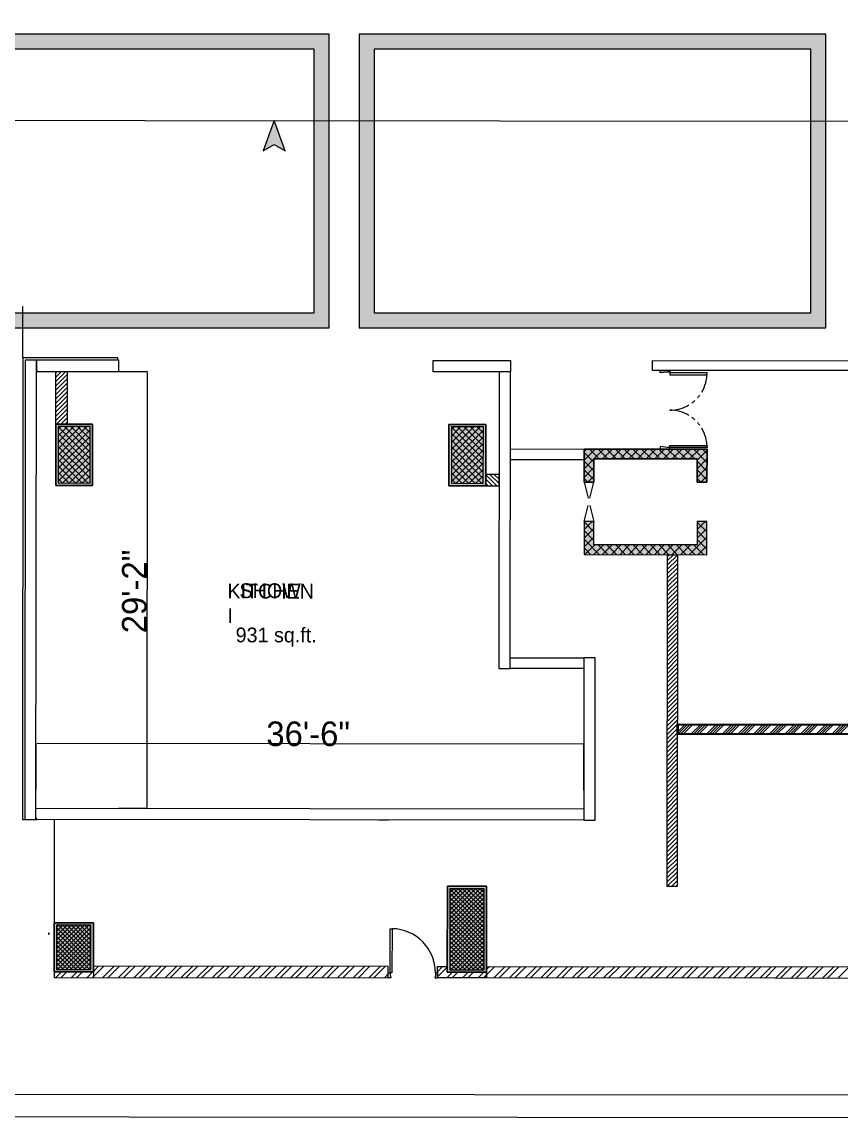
# Model space of a CAD drawing. Header units: millimetres. Extents: x -957 to 3394, y -3 to 3008.
# Drawn here: x 1442 to 2097, y -3 to 875 of the extents above; entities that cross this region are included whole.
import ezdxf

# ---------------------------------------------------------------- set-up
doc = ezdxf.new("R2010")
doc.units = ezdxf.units.MM
for name, color, linetype in [('DIMENSION', 7, 'CONTINUOUS'), ('HATCHES', 7, 'CONTINUOUS'), ('PDF_0', 7, 'CONTINUOUS'), ('PDF_DOOR', 7, 'CONTINUOUS'), ('PDF_ELE7', 7, 'CONTINUOUS'), ('PDF_ELEVATION_HIDDEN', 7, 'CONTINUOUS'), ('PDF_FRAMING-COLUMN', 7, 'CONTINUOUS'), ('PDF_FRAMING-COLUMN_HATCH', 7, 'CONTINUOUS'), ('PDF_FSM-PODIUM-FRAMING_-_S', 7, 'CONTINUOUS'), ('PDF_GROUND', 7, 'CONTINUOUS'), ('PDF_HATCH', 7, 'CONTINUOUS'), ('PDF_HATCH_-_BRICK_WALL', 7, 'CONTINUOUS'), ('PDF_I-DOOR', 7, 'CONTINUOUS'), ('PDF_I-DOOR-OPEN', 7, 'CONTINUOUS'), ('PDF_I-WALL', 7, 'CONTINUOUS'), ('PDF_I-WALL-JAMB', 7, 'CONTINUOUS'), ('PDF_ID_FINISH_LINE', 7, 'CONTINUOUS'), ('PDF_TEMPLATE', 7, 'CONTINUOUS'), ('PDF_TEXT', 7, 'CONTINUOUS'), ('PDF_TRI_ARC-KQ_WALL', 7, 'CONTINUOUS'), ('PDF_WALL', 7, 'CONTINUOUS')]:
    doc.layers.add(name, color=color, linetype=linetype)
doc.styles.add('PDF_ARIAL', font='PDF_ARIAL')

msp = doc.modelspace()

# ---------------------------------------------------------------- hatches: boundary and pattern name
at = {"layer": 'DIMENSION'}
msp.add_hatch(color=256, dxfattribs=at).paths.add_polyline_path([(1643.74, 777.28), (1652.53, 772.21), (1643.74, 796.36), (1634.94, 772.21)], flags=0)
at = {"layer": 'HATCHES'}
h = msp.add_hatch(color=178, dxfattribs=at)
h.paths.add_polyline_path([(660.59, 1512.96), (423.82, 1512.96), (423.82, 1207.2), (660.59, 1207.2)], flags=0)
h.paths.add_polyline_path([(648.59, 1219.2), (435.82, 1219.2), (435.82, 1500.96), (648.59, 1500.96)], flags=0)
h.paths.add_polyline_path([(660.59, 1183.2), (423.82, 1183.2), (423.82, 877.44), (660.59, 877.44)], flags=0)
h.paths.add_polyline_path([(648.59, 889.44), (435.82, 889.44), (435.82, 1171.2), (648.59, 1171.2)], flags=0)
h.paths.add_polyline_path([(530.93, 865.44), (530.93, 630.3), (904.48, 630.3), (904.48, 865.44)], flags=0)
h.paths.add_polyline_path([(892.48, 853.44), (892.48, 642.3), (542.93, 642.3), (542.93, 853.44)], flags=0)
h.paths.add_polyline_path([(928.48, 865.44), (928.48, 630.3), (1302.03, 630.3), (1302.03, 865.44)], flags=0)
h.paths.add_polyline_path([(940.48, 853.44), (1290.03, 853.44), (1290.03, 642.3), (940.48, 642.3)], flags=0)
h.paths.add_polyline_path([(1326.03, 865.44), (1326.03, 630.3), (1687.58, 630.3), (1687.58, 865.44)], flags=0)
h.paths.add_polyline_path([(1675.58, 853.44), (1675.58, 642.3), (1338.03, 642.3), (1338.03, 853.44)], flags=0)
h.paths.add_polyline_path([(1711.61, 865.44), (1711.61, 630.3), (2085.16, 630.3), (2085.16, 865.44)], flags=0)
h.paths.add_polyline_path([(2073.16, 853.44), (2073.16, 642.3), (1723.61, 642.3), (1723.61, 853.44)], flags=0)
at = {"layer": 'PDF_0'}
for points in [[(1982.06, 506.79), (1989.93, 506.78), (1989.95, 533.33), (1891.63, 533.42), (1891.6, 506.87), (1899.47, 506.86), (1899.49, 525.54), (1982.08, 525.47)], [(1989.9, 475.32), (1982.04, 475.33), (1982.02, 456.65), (1899.43, 456.72), (1899.44, 475.4), (1891.58, 475.4), (1891.55, 448.86), (1989.88, 448.77)]]:
    msp.add_hatch(color=7, dxfattribs=at).paths.add_polyline_path(points, flags=0)

# ---------------------------------------------------------------- linework, layer by layer
at = {"layer": 'DIMENSION'}
msp.add_lwpolyline([(1634.94, 772.21), (1643.74, 777.28), (1652.53, 772.21), (1643.74, 796.36)], close=True, dxfattribs=at)
at = {"layer": 'PDF_0'}
msp.add_lwpolyline([(-926.17, 18.23), (-923.64, 2975.98), (3366.24, 2973.12), (3363.71, 15.38)], close=True, dxfattribs=at)
for points in [[(403.79, 797.42), (2108.36, 795.97)], [(1442.38, 647.21), (1442.77, 647.6)], [(1442.54, 606.37), (1442.57, 647.41)], [(1519.42, 595.47), (1542.05, 595.45)], [(1542.04, 594.67), (1541.74, 246.6)], [(1541.85, 595.26), (1542.24, 595.65)], [(1452.89, 297.72), (1453.29, 298.11)], [(1453.06, 260.85), (1453.09, 297.92)], [(1453.88, 297.92), (1890.64, 297.54)], [(1891.23, 297.35), (1891.62, 297.74)], [(1891.39, 260.48), (1891.42, 297.55)], [(1541.55, 245.62), (1541.94, 246.01)], [(1519.12, 245.84), (1541.75, 245.82)]]:
    msp.add_lwpolyline(points, dxfattribs=at)
at = {"layer": 'PDF_0', "color": 7}
for points in [[(1498.34, 553.42), (1498.3, 504.25), (1468.8, 504.28), (1468.84, 553.44)], [(1812.98, 553.15), (1812.94, 503.99), (1783.44, 504.01), (1783.48, 553.17)], [(1982.06, 506.79), (1989.93, 506.78), (1989.95, 533.33), (1891.63, 533.42), (1891.6, 506.87), (1899.47, 506.86), (1899.49, 525.54), (1982.08, 525.47)], [(1989.9, 475.32), (1982.04, 475.33), (1982.02, 456.65), (1899.43, 456.72), (1899.44, 475.4), (1891.58, 475.4), (1891.55, 448.86), (1989.88, 448.77)], [(1782.19, 183.47), (1813.65, 183.44), (1813.59, 114.62), (1782.13, 114.64)], [(1467.52, 154.24), (1498.98, 154.22), (1498.95, 114.88), (1467.48, 114.91)]]:
    msp.add_lwpolyline(points, close=True, dxfattribs=at)
for points in [[(1498.34, 553.42), (1498.3, 504.25), (1468.84, 553.44), (1468.8, 504.28)], [(1812.98, 553.15), (1812.94, 503.99), (1783.48, 553.17), (1783.44, 504.01)], [(1782.19, 183.47), (1813.65, 183.44), (1782.13, 114.64), (1813.59, 114.62)], [(1467.52, 154.24), (1498.98, 154.22), (1467.48, 114.91), (1498.95, 114.88)]]:
    msp.add_solid(points, dxfattribs=at)
at = {"layer": 'PDF_DOOR'}
for points in [[(1736.42, 114.09), (1736.45, 149.49), (1737.91, 149.49), (1737.88, 114.09)], [(1734.93, 110.16), (1734.93, 114.09), (1736.42, 114.09), (1736.42, 112.52), (1736.89, 110.16)], [(1774.26, 110.13), (1774.26, 114.06), (1772.77, 114.06), (1772.76, 112.49), (1772.29, 110.13)]]:
    msp.add_lwpolyline(points, close=True, dxfattribs=at)
msp.add_arc((1737.23, 113.96), 35.53, 0.15905, 88.90945, dxfattribs=at)
at = {"layer": 'PDF_ELE7'}
msp.add_lwpolyline([(1467.54, 236.84), (1467.47, 154.24)], dxfattribs=at)
at = {"layer": 'PDF_ELEVATION_HIDDEN'}
for points in [[(1891.6, 506.87), (1894.81, 494)], [(1896.24, 493.99), (1899.47, 506.86)], [(1891.57, 475.4), (1894.8, 488.27)], [(1896.23, 488.27), (1899.44, 475.4)]]:
    msp.add_lwpolyline(points, dxfattribs=at)
at = {"layer": 'PDF_FRAMING-COLUMN'}
for points in [[(1468.84, 553.44), (1468.8, 504.28), (1498.3, 504.25), (1498.34, 553.42)], [(1470.81, 551.47), (1470.77, 506.25), (1496.33, 506.22), (1496.37, 551.45)], [(1783.48, 553.17), (1783.44, 504.01), (1812.94, 503.99), (1812.98, 553.15)], [(1785.45, 551.21), (1785.41, 505.98), (1810.98, 505.95), (1811.01, 551.18)], [(1782.19, 183.47), (1782.13, 114.64), (1813.59, 114.62), (1813.65, 183.44)], [(1784.15, 181.5), (1784.09, 116.61), (1811.63, 116.58), (1811.68, 181.48)], [(1467.52, 154.24), (1467.48, 114.91), (1498.95, 114.88), (1498.98, 154.22)], [(1469.48, 152.27), (1469.45, 116.88), (1496.98, 116.85), (1497.01, 152.25)]]:
    msp.add_lwpolyline(points, close=True, dxfattribs=at)
at = {"layer": 'PDF_FRAMING-COLUMN_HATCH'}
for points in [[(1470.78, 523.23), (1496.37, 548.77)], [(1470.79, 533.66), (1488.63, 551.46)], [(1470.79, 528.44), (1493.84, 551.46)], [(1470.8, 544.09), (1478.2, 551.47)], [(1470.8, 538.87), (1483.41, 551.46)], [(1470.8, 545.98), (1496.35, 520.39)], [(1470.81, 549.3), (1472.98, 551.47)], [(1470.81, 551.19), (1496.35, 525.61)], [(1475.74, 551.47), (1496.35, 530.82)], [(1480.96, 551.47), (1496.36, 536.04)], [(1486.17, 551.46), (1496.36, 541.25)], [(1491.39, 551.46), (1496.37, 546.47)], [(1785.43, 533.39), (1803.27, 551.19)], [(1785.43, 528.17), (1808.48, 551.19)], [(1785.43, 522.96), (1811.01, 548.5)], [(1785.44, 543.82), (1792.84, 551.2)], [(1785.44, 538.6), (1798.05, 551.19)], [(1785.44, 545.71), (1810.99, 520.12)], [(1785.45, 549.03), (1787.62, 551.2)], [(1785.45, 550.93), (1810.99, 525.34)], [(1790.38, 551.2), (1811, 530.55)], [(1795.6, 551.2), (1811, 535.77)], [(1800.81, 551.19), (1811.01, 540.98)], [(1806.03, 551.19), (1811.01, 546.2)], [(1470.77, 512.8), (1496.36, 538.34)], [(1470.78, 518.01), (1496.37, 543.56)], [(1470.8, 540.77), (1496.34, 515.18)], [(1785.42, 517.74), (1811.01, 543.29)], [(1785.42, 512.53), (1811, 538.07)], [(1785.44, 540.5), (1810.98, 514.91)], [(1470.77, 507.58), (1496.36, 533.13)], [(1470.79, 535.55), (1496.34, 509.96)], [(1470.79, 530.34), (1494.86, 506.22)], [(1474.64, 506.24), (1496.35, 527.91)], [(1785.41, 507.32), (1811, 532.86)], [(1785.43, 530.07), (1809.5, 505.96)], [(1785.44, 535.28), (1810.98, 509.7)], [(1789.29, 505.97), (1810.99, 527.64)], [(1891.62, 531.56), (1893.48, 533.41)], [(1891.62, 524.61), (1900.43, 533.41)], [(1891.62, 530.7), (1899.48, 522.83)], [(1895.87, 533.41), (1903.72, 525.54)], [(1899.51, 525.54), (1907.38, 533.4)], [(1902.82, 533.41), (1910.68, 525.53)], [(1906.46, 525.54), (1914.34, 533.4)], [(1909.77, 533.4), (1917.63, 525.53)], [(1913.42, 525.53), (1921.29, 533.39)], [(1916.72, 533.39), (1924.58, 525.52)], [(1920.37, 525.53), (1928.24, 533.39)], [(1923.68, 533.39), (1931.54, 525.52)], [(1927.32, 525.52), (1935.19, 533.38)], [(1930.63, 533.38), (1938.49, 525.51)], [(1934.27, 525.51), (1942.15, 533.37)], [(1937.58, 533.38), (1945.44, 525.5)], [(1941.23, 525.51), (1949.1, 533.37)], [(1944.53, 533.37), (1952.39, 525.5)], [(1948.18, 525.5), (1956.05, 533.36)], [(1951.49, 533.37), (1959.35, 525.49)], [(1955.13, 525.5), (1963, 533.36)], [(1958.44, 533.36), (1966.3, 525.49)], [(1962.08, 525.49), (1969.96, 533.35)], [(1965.39, 533.35), (1973.25, 525.48)], [(1969.04, 525.48), (1976.91, 533.34)], [(1972.34, 533.35), (1980.2, 525.47)], [(1975.99, 525.48), (1983.86, 533.34)], [(1979.3, 533.34), (1989.94, 522.68)], [(1982.08, 524.61), (1989.95, 532.47)], [(1986.25, 533.34), (1989.95, 529.63)], [(1470.78, 519.91), (1484.43, 506.23)], [(1470.79, 525.12), (1489.65, 506.23)], [(1479.86, 506.24), (1496.35, 522.7)], [(1785.42, 519.64), (1799.07, 505.96)], [(1785.43, 524.85), (1804.29, 505.96)], [(1794.5, 505.97), (1810.99, 522.43)], [(1891.61, 517.66), (1899.49, 525.52)], [(1891.61, 510.71), (1899.48, 518.57)], [(1891.62, 523.75), (1899.48, 515.88)], [(1982.07, 517.66), (1989.94, 525.52)], [(1982.07, 510.7), (1989.94, 518.56)], [(1982.08, 523.6), (1989.94, 515.73)], [(1470.77, 509.48), (1474, 506.24)], [(1470.78, 514.69), (1479.22, 506.24)], [(1485.07, 506.23), (1496.34, 517.48)], [(1490.29, 506.23), (1496.34, 512.27)], [(1785.42, 514.42), (1793.86, 505.97)], [(1799.71, 505.96), (1810.99, 517.21)], [(1804.93, 505.96), (1810.98, 512)], [(1891.61, 516.8), (1899.47, 508.92)], [(1891.61, 509.84), (1894.58, 506.87)], [(1894.72, 506.87), (1899.47, 511.61)], [(1982.07, 516.65), (1989.93, 508.77)], [(1982.07, 509.69), (1984.96, 506.79)], [(1985.1, 506.79), (1989.93, 511.61)], [(1495.5, 506.22), (1496.33, 507.05)], [(1785.41, 509.21), (1788.64, 505.97)], [(1810.14, 505.95), (1810.98, 506.79)], [(1891.57, 468.99), (1897.99, 475.4)], [(1891.58, 475.08), (1899.44, 467.21)], [(1898.21, 475.4), (1899.44, 474.16)], [(1982.03, 468.99), (1988.37, 475.32)], [(1982.04, 474.93), (1989.89, 467.06)], [(1988.59, 475.32), (1989.9, 474.01)], [(1891.56, 462.04), (1899.44, 469.9)], [(1891.57, 468.13), (1899.43, 460.26)], [(1982.02, 462.04), (1989.9, 469.89)], [(1982.03, 467.98), (1989.89, 460.1)], [(1891.56, 455.09), (1899.43, 462.94)], [(1891.56, 461.18), (1903.87, 448.85)], [(1892.28, 448.86), (1900.15, 456.72)], [(1899.23, 448.85), (1907.1, 456.71)], [(1902.97, 456.71), (1910.83, 448.84)], [(1906.18, 448.84), (1914.06, 456.7)], [(1909.92, 456.71), (1917.78, 448.83)], [(1913.14, 448.84), (1921.01, 456.7)], [(1916.87, 456.7), (1924.73, 448.83)], [(1920.09, 448.83), (1927.96, 456.69)], [(1923.82, 456.69), (1931.68, 448.82)], [(1927.04, 448.83), (1934.91, 456.69)], [(1930.78, 456.69), (1938.64, 448.82)], [(1933.99, 448.82), (1941.87, 456.68)], [(1937.73, 456.68), (1945.59, 448.81)], [(1940.95, 448.81), (1948.82, 456.67)], [(1944.68, 456.68), (1952.54, 448.8)], [(1947.9, 448.81), (1955.77, 456.67)], [(1951.64, 456.67), (1959.49, 448.8)], [(1954.85, 448.8), (1962.72, 456.66)], [(1958.59, 456.67), (1966.45, 448.79)], [(1961.8, 448.8), (1969.68, 456.66)], [(1965.54, 456.66), (1973.4, 448.79)], [(1968.76, 448.79), (1976.63, 456.65)], [(1972.49, 456.65), (1980.35, 448.78)], [(1975.71, 448.78), (1989.89, 462.94)], [(1982.02, 461.02), (1989.88, 453.15)], [(1891.56, 454.22), (1896.92, 448.85)], [(1979.45, 456.65), (1987.31, 448.77)], [(1982.66, 448.78), (1989.89, 455.99)], [(1989.61, 448.77), (1989.88, 449.04)], [(1784.12, 150.47), (1811.68, 177.98)], [(1784.13, 160.9), (1804.75, 181.48)], [(1784.13, 157.43), (1808.23, 181.48)], [(1784.13, 153.95), (1811.68, 181.46)], [(1784.14, 174.81), (1790.85, 181.5)], [(1784.14, 171.33), (1794.32, 181.49)], [(1784.14, 167.85), (1797.8, 181.49)], [(1784.14, 164.38), (1801.27, 181.49)], [(1784.15, 178.28), (1787.37, 181.5)], [(1784.15, 181.32), (1811.66, 153.77)], [(1784.15, 177.85), (1811.65, 150.29)], [(1787.45, 181.5), (1811.66, 157.24)], [(1790.92, 181.5), (1811.66, 160.72)], [(1794.4, 181.49), (1811.67, 164.2)], [(1797.87, 181.49), (1811.67, 167.67)], [(1801.35, 181.49), (1811.67, 171.15)], [(1804.83, 181.48), (1811.68, 174.62)], [(1808.3, 181.48), (1811.68, 178.1)], [(1784.11, 140.04), (1811.67, 167.55)], [(1784.12, 147), (1811.68, 174.5)], [(1784.12, 143.52), (1811.67, 171.03)], [(1784.14, 174.37), (1811.65, 146.81)], [(1784.14, 170.89), (1811.65, 143.34)], [(1784.14, 167.42), (1811.65, 139.86)], [(1784.11, 136.57), (1811.67, 164.07)], [(1784.11, 133.09), (1811.66, 160.6)], [(1784.13, 160.46), (1811.64, 132.91)], [(1784.14, 163.94), (1811.64, 136.39)], [(1469.46, 129.88), (1491.87, 152.25)], [(1469.46, 126.41), (1495.35, 152.25)], [(1469.46, 122.93), (1497.01, 150.44)], [(1469.47, 140.31), (1481.44, 152.26)], [(1469.47, 136.84), (1484.92, 152.26)], [(1469.47, 133.36), (1488.4, 152.26)], [(1469.48, 150.74), (1471.01, 152.27)], [(1469.48, 147.27), (1474.49, 152.27)], [(1469.48, 143.79), (1477.97, 152.27)], [(1469.48, 150.3), (1496.99, 122.75)], [(1470.99, 152.27), (1496.99, 126.23)], [(1474.47, 152.27), (1496.99, 129.7)], [(1477.94, 152.27), (1497, 133.18)], [(1481.42, 152.26), (1497, 136.65)], [(1484.89, 152.26), (1497, 140.13)], [(1488.37, 152.26), (1497.01, 143.61)], [(1491.85, 152.25), (1497.01, 147.08)], [(1495.32, 152.25), (1497.01, 150.56)], [(1784.1, 126.14), (1811.66, 153.65)], [(1784.1, 122.66), (1811.65, 150.17)], [(1784.11, 129.61), (1811.66, 157.12)], [(1784.12, 150.03), (1811.63, 122.48)], [(1784.13, 156.99), (1811.64, 129.43)], [(1784.13, 153.51), (1811.63, 125.96)], [(1469.45, 119.45), (1497.01, 146.96)], [(1469.48, 146.83), (1496.99, 119.27)], [(1469.48, 143.35), (1495.93, 116.85)], [(1470.35, 116.88), (1497.01, 143.49)], [(1784.1, 119.19), (1811.65, 146.69)], [(1784.12, 146.56), (1811.63, 119)], [(1784.12, 143.08), (1810.57, 116.58)], [(1784.99, 116.61), (1811.65, 143.22)], [(1469.47, 139.87), (1492.45, 116.86)], [(1469.47, 136.4), (1488.97, 116.86)], [(1469.47, 132.92), (1485.5, 116.86)], [(1473.83, 116.87), (1497, 140.01)], [(1477.3, 116.87), (1497, 136.53)], [(1480.78, 116.87), (1497, 133.06)], [(1784.11, 139.61), (1807.09, 116.59)], [(1784.11, 136.13), (1803.62, 116.59)], [(1784.11, 132.65), (1800.14, 116.59)], [(1788.47, 116.6), (1811.65, 139.74)], [(1791.95, 116.6), (1811.64, 136.26)], [(1795.42, 116.6), (1811.64, 132.79)], [(1469.46, 129.45), (1482.02, 116.87)], [(1469.46, 125.97), (1478.55, 116.87)], [(1484.26, 116.86), (1496.99, 129.58)], [(1487.73, 116.86), (1496.99, 126.1)], [(1784.1, 125.7), (1793.19, 116.6)], [(1784.11, 129.18), (1796.66, 116.6)], [(1798.9, 116.59), (1811.64, 129.31)], [(1802.37, 116.59), (1811.63, 125.84)], [(1469.45, 119.02), (1471.59, 116.87)], [(1469.46, 122.49), (1475.07, 116.87)], [(1491.21, 116.86), (1496.99, 122.63)], [(1494.69, 116.86), (1496.99, 119.15)], [(1784.1, 122.22), (1789.71, 116.6)], [(1784.1, 118.75), (1786.23, 116.61)], [(1805.85, 116.59), (1811.63, 122.36)], [(1809.33, 116.59), (1811.63, 118.88)]]:
    msp.add_lwpolyline(points, dxfattribs=at)
for points in [[(1468.84, 553.44), (1468.8, 504.28), (1498.34, 553.42), (1498.3, 504.25)], [(1470.81, 551.47), (1470.77, 506.25), (1496.37, 551.45), (1496.33, 506.22)], [(1783.48, 553.17), (1783.44, 504.01), (1812.98, 553.15), (1812.94, 503.99)], [(1785.45, 551.21), (1785.41, 505.98), (1811.01, 551.18), (1810.98, 505.95)], [(1782.19, 183.47), (1782.13, 114.64), (1813.65, 183.44), (1813.59, 114.62)], [(1784.15, 181.5), (1784.09, 116.61), (1811.68, 181.48), (1811.63, 116.58)], [(1467.52, 154.24), (1467.48, 114.91), (1498.98, 154.22), (1498.95, 114.88)], [(1469.48, 152.27), (1469.45, 116.88), (1497.01, 152.25), (1496.98, 116.85)]]:
    msp.add_solid(points, dxfattribs=at)
at = {"layer": 'PDF_FSM-PODIUM-FRAMING_-_S'}
for points in [[(1891.6, 506.87), (1891.63, 533.42), (1989.95, 533.33), (1989.93, 506.78), (1982.06, 506.79), (1982.08, 525.47), (1899.49, 525.54), (1899.47, 506.86)], [(1891.58, 475.4), (1891.55, 448.86), (1989.88, 448.77), (1989.9, 475.32), (1982.04, 475.33), (1982.02, 456.65), (1899.43, 456.72), (1899.44, 475.4)]]:
    msp.add_lwpolyline(points, close=True, dxfattribs=at)
at = {"layer": 'PDF_GROUND', "color": 178}
for points in [[(1687.58, 865.44), (1326.03, 865.44), (1326.03, 630.3), (1687.58, 630.3)], [(2085.16, 865.44), (1711.61, 865.44), (1711.61, 630.3), (2085.16, 630.3)], [(1675.58, 853.44), (1338.03, 853.44), (1338.03, 642.3), (1675.58, 642.3)], [(2073.16, 853.44), (1723.61, 853.44), (1723.61, 642.3), (2073.16, 642.3)]]:
    msp.add_lwpolyline(points, close=True, dxfattribs=at)
at = {"layer": 'PDF_HATCH'}
for points in [[(1468.87, 587.58), (1476.83, 595.52)], [(1468.87, 584.1), (1477.92, 593.14)], [(1468.87, 580.63), (1477.92, 589.66)], [(1468.88, 594.53), (1469.87, 595.52)], [(1468.88, 591.05), (1473.35, 595.52)], [(1468.86, 577.15), (1477.92, 586.19)], [(1468.86, 573.67), (1477.91, 582.71)], [(1468.85, 563.24), (1477.91, 572.28)], [(1468.86, 570.2), (1477.91, 579.23)], [(1468.86, 566.72), (1477.91, 575.76)], [(1468.85, 559.77), (1477.9, 568.81)], [(1468.85, 556.29), (1477.9, 565.33)], [(1469.47, 553.44), (1477.9, 561.85)], [(1472.95, 553.44), (1477.89, 558.38)], [(1476.42, 553.44), (1477.89, 554.9)], [(1818.35, 503.98), (1812.94, 509.39)], [(1821.83, 503.98), (1812.95, 512.87)], [(1823.57, 505.71), (1816.26, 513.03)], [(1823.57, 509.19), (1819.74, 513.03)], [(1823.57, 512.67), (1823.22, 513.02)], [(1814.87, 503.98), (1812.94, 505.92)], [(1958.41, 447.6), (1959.61, 448.8)], [(1958.41, 444.13), (1963.09, 448.79)], [(1958.41, 440.65), (1966.28, 448.51)], [(1958.4, 433.7), (1966.28, 441.56)], [(1958.41, 437.17), (1966.28, 445.03)], [(1958.39, 423.27), (1966.27, 431.13)], [(1958.4, 430.22), (1966.27, 438.08)], [(1958.4, 426.75), (1966.27, 434.6)], [(1958.39, 419.79), (1966.26, 427.65)], [(1958.39, 416.32), (1966.26, 424.18)], [(1958.38, 412.84), (1966.26, 420.7)], [(1958.38, 409.36), (1966.25, 417.22)], [(1958.38, 405.89), (1966.25, 413.75)], [(1958.37, 398.93), (1966.25, 406.79)], [(1958.38, 402.41), (1966.25, 410.27)], [(1958.36, 388.51), (1966.24, 396.37)], [(1958.37, 395.46), (1966.24, 403.32)], [(1958.37, 391.98), (1966.24, 399.84)], [(1958.36, 385.03), (1966.23, 392.89)], [(1958.36, 381.55), (1966.23, 389.41)], [(1958.35, 378.08), (1966.23, 385.94)], [(1958.35, 374.6), (1966.22, 382.46)], [(1958.35, 371.12), (1966.22, 378.98)], [(1958.34, 364.17), (1966.22, 372.03)], [(1958.35, 367.65), (1966.22, 375.51)], [(1958.33, 353.74), (1966.21, 361.6)], [(1958.34, 360.7), (1966.21, 368.55)], [(1958.34, 357.22), (1966.21, 365.08)], [(1958.33, 350.27), (1966.2, 358.13)], [(1958.33, 346.79), (1966.2, 354.65)], [(1958.32, 339.84), (1966.19, 347.7)], [(1958.32, 336.36), (1966.19, 344.22)], [(1958.33, 343.31), (1966.2, 351.17)], [(1958.31, 329.41), (1966.19, 337.27)], [(1958.31, 325.93), (1966.18, 333.79)], [(1958.32, 332.88), (1966.19, 340.74)], [(1958.3, 318.98), (1966.18, 326.84)], [(1958.31, 322.46), (1966.18, 330.31)], [(1958.3, 315.5), (1966.17, 323.36)], [(1958.3, 312.03), (1966.17, 319.89)], [(1958.3, 308.55), (1966.17, 316.41)], [(1958.29, 305.07), (1966.17, 312.93)], [(1958.29, 301.6), (1966.16, 309.46)], [(1958.28, 294.64), (1966.16, 302.5)], [(1958.28, 291.17), (1966.15, 299.03)], [(1958.29, 298.12), (1966.16, 305.98)], [(1958.27, 284.22), (1966.15, 292.08)], [(1958.28, 287.69), (1966.15, 295.55)], [(1958.27, 280.74), (1966.14, 288.6)], [(1958.27, 277.26), (1966.14, 285.12)], [(1958.27, 273.79), (1966.14, 281.65)], [(1958.26, 270.31), (1966.14, 278.17)], [(1958.26, 266.83), (1966.13, 274.69)], [(1958.25, 259.88), (1966.13, 267.74)], [(1958.25, 256.41), (1966.12, 264.26)], [(1958.26, 263.36), (1966.13, 271.22)], [(1958.24, 249.45), (1966.12, 257.31)], [(1958.25, 252.93), (1966.12, 260.79)], [(1958.24, 245.98), (1966.11, 253.84)], [(1958.24, 242.5), (1966.11, 250.36)], [(1958.24, 239.02), (1966.11, 246.88)], [(1958.23, 235.55), (1966.11, 243.41)], [(1958.23, 232.07), (1966.1, 239.93)], [(1958.22, 225.12), (1966.1, 232.98)], [(1958.22, 221.64), (1966.09, 229.5)], [(1958.23, 228.59), (1966.1, 236.45)], [(1958.22, 218.17), (1966.09, 226.02)], [(1958.22, 214.69), (1966.09, 222.55)], [(1958.21, 211.21), (1966.08, 219.07)], [(1958.21, 207.74), (1966.08, 215.6)], [(1958.21, 204.26), (1966.08, 212.12)], [(1958.2, 200.78), (1966.08, 208.64)], [(1958.2, 197.31), (1966.07, 205.17)], [(1958.19, 190.35), (1966.07, 198.21)], [(1958.19, 186.88), (1966.06, 194.74)], [(1958.2, 193.83), (1966.07, 201.69)], [(1958.19, 183.4), (1966.06, 191.26)], [(1961.58, 183.32), (1966.06, 187.79)], [(1965.06, 183.31), (1966.06, 184.31)]]:
    msp.add_lwpolyline(points, dxfattribs=at)
at = {"layer": 'PDF_HATCH_-_BRICK_WALL'}
for points in [[(1469.02, 110.39), (1473.55, 114.91)], [(1473.19, 110.38), (1477.72, 114.9)], [(1481.54, 110.38), (1486.06, 114.9)], [(1485.71, 110.37), (1490.24, 114.89)], [(1494.05, 110.37), (1498.58, 114.89)], [(1498.22, 110.36), (1507.28, 119.4)], [(1498.95, 115.26), (1503.11, 119.4)], [(1506.57, 110.36), (1515.62, 119.39)], [(1510.74, 110.35), (1519.79, 119.39)], [(1519.08, 110.34), (1528.14, 119.38)], [(1523.25, 110.34), (1532.31, 119.38)], [(1531.6, 110.33), (1540.65, 119.37)], [(1535.77, 110.33), (1544.82, 119.37)], [(1544.11, 110.32), (1553.17, 119.36)], [(1548.28, 110.32), (1557.34, 119.36)], [(1556.63, 110.31), (1565.68, 119.35)], [(1560.8, 110.31), (1569.85, 119.35)], [(1569.14, 110.3), (1578.2, 119.34)], [(1573.31, 110.3), (1582.37, 119.34)], [(1581.66, 110.29), (1590.71, 119.33)], [(1585.83, 110.29), (1594.88, 119.33)], [(1594.17, 110.28), (1603.22, 119.32)], [(1598.34, 110.28), (1607.4, 119.32)], [(1606.69, 110.27), (1615.74, 119.31)], [(1610.86, 110.27), (1619.91, 119.3)], [(1619.2, 110.26), (1628.25, 119.3)], [(1623.37, 110.26), (1632.43, 119.29)], [(1631.72, 110.25), (1640.77, 119.29)], [(1635.89, 110.24), (1644.94, 119.28)], [(1644.23, 110.24), (1653.28, 119.28)], [(1648.4, 110.23), (1657.46, 119.27)], [(1656.75, 110.23), (1665.8, 119.27)], [(1660.92, 110.22), (1669.97, 119.26)], [(1669.26, 110.22), (1678.31, 119.25)], [(1673.43, 110.21), (1682.49, 119.25)], [(1681.77, 110.21), (1690.83, 119.24)], [(1685.95, 110.2), (1695, 119.24)], [(1694.29, 110.19), (1703.34, 119.23)], [(1698.46, 110.19), (1707.51, 119.23)], [(1706.8, 110.18), (1715.86, 119.22)], [(1710.98, 110.18), (1720.03, 119.22)], [(1719.32, 110.17), (1728.37, 119.21)], [(1723.49, 110.17), (1732.54, 119.21)], [(1774.26, 115), (1778.43, 119.17)], [(1774.26, 110.83), (1782.13, 118.69)], [(1781.89, 110.12), (1786.42, 114.64)], [(1786.06, 110.12), (1790.59, 114.64)], [(1794.41, 110.11), (1798.93, 114.63)], [(1798.58, 110.11), (1803.11, 114.62)], [(1806.92, 110.1), (1811.45, 114.62)], [(1811.09, 110.1), (1813.59, 112.59), (1820.15, 119.13)], [(1813.59, 116.76), (1815.98, 119.14)], [(1819.44, 110.09), (1828.49, 119.13)], [(1823.61, 110.08), (1832.66, 119.12)], [(1831.95, 110.08), (1841.01, 119.12)], [(1836.12, 110.07), (1845.18, 119.11)], [(1844.47, 110.07), (1853.52, 119.1)], [(1848.64, 110.06), (1857.69, 119.1)], [(1856.98, 110.06), (1866.04, 119.09)], [(1861.15, 110.05), (1870.21, 119.09)], [(1869.5, 110.05), (1878.55, 119.08)], [(1873.67, 110.04), (1882.72, 119.08)], [(1882.01, 110.03), (1891.07, 119.07)], [(1886.18, 110.03), (1895.24, 119.07)], [(1894.53, 110.02), (1903.58, 119.06)], [(1898.7, 110.02), (1907.75, 119.06)], [(1907.04, 110.01), (1916.09, 119.05)], [(1911.21, 110.01), (1920.27, 119.05)], [(1919.56, 110), (1928.61, 119.04)], [(1923.73, 110), (1932.78, 119.04)], [(1932.07, 109.99), (1941.12, 119.03)], [(1936.24, 109.99), (1945.3, 119.03)], [(1944.59, 109.98), (1953.64, 119.02)], [(1948.76, 109.98), (1957.81, 119.02)], [(1957.1, 109.97), (1966.15, 119.01)], [(1961.27, 109.97), (1970.33, 119)], [(1969.62, 109.96), (1978.67, 119)], [(1973.79, 109.96), (1982.84, 118.99)], [(1982.13, 109.95), (1991.18, 118.99)], [(1986.3, 109.95), (1995.36, 118.98)], [(1994.64, 109.94), (2003.7, 118.98)], [(1998.82, 109.93), (2007.87, 118.97)], [(2007.16, 109.93), (2016.21, 118.97)], [(2011.33, 109.92), (2020.38, 118.96)], [(2019.67, 109.92), (2028.73, 118.95)], [(2023.85, 109.91), (2032.9, 118.95)], [(2032.19, 109.91), (2041.24, 118.94)], [(2036.36, 109.9), (2045.41, 118.94)], [(2044.7, 109.9), (2053.76, 118.93)], [(2048.88, 109.89), (2057.93, 118.93)], [(2057.22, 109.88), (2066.27, 118.92)], [(2061.39, 109.88), (2070.44, 118.92)], [(2069.73, 109.87), (2078.79, 118.91)], [(2073.91, 109.87), (2082.96, 118.91)], [(2082.25, 109.86), (2091.3, 118.9)], [(2086.42, 109.86), (2095.47, 118.9)], [(2094.76, 109.85), (2103.82, 118.89)], [(1731.83, 110.16), (1734.93, 113.25)]]:
    msp.add_lwpolyline(points, dxfattribs=at)
at = {"layer": 'PDF_I-DOOR'}
for points in [[(1990, 594.29), (1960.22, 594.32), (1960.22, 592.75), (1990, 592.72)], [(1989.95, 534.71), (1960.17, 534.73), (1960.17, 536.31), (1989.95, 536.28)]]:
    msp.add_lwpolyline(points, close=True, dxfattribs=at)
at = {"layer": 'PDF_I-DOOR-OPEN'}
msp.add_lwpolyline([(1975.45, 560.31, 0.135323), (1960.19, 564.53, 0.135323), (1975.46, 568.72, 0.135323)], format="xyb", dxfattribs=at)
for centre, radius, start, end in [((1960.22, 594.31), 29.78, 329.14322, 359.97058), ((1960.23, 594.3), 29.77, 306.44274, 312.11945), ((1960.22, 594.31), 29.78, 317.79473, 323.46932), ((1960.19, 534.77), 29.76, 47.77984, 53.45976), ((1960.18, 534.75), 29.77, 36.43133, 42.10862), ((1960.17, 534.75), 29.78, 359.93163, 30.75857)]:
    msp.add_arc(centre, radius, start, end, dxfattribs=at)
at = {"layer": 'PDF_I-WALL'}
msp.add_lwpolyline([(1774.26, 114.65), (1774.26, 110.72)], dxfattribs=at)
at = {"layer": 'PDF_I-WALL-JAMB'}
for points in [[(1952.55, 596.29), (1960.22, 596.29), (1960.22, 594.91), (1958.25, 594.91), (1952.55, 594.33)], [(1952.49, 533.36), (1960.16, 533.36), (1960.17, 534.73), (1958.2, 534.74), (1952.5, 535.33)]]:
    msp.add_lwpolyline(points, close=True, dxfattribs=at)
at = {"layer": 'PDF_ID_FINISH_LINE'}
msp.add_lwpolyline([(1518.64, 604.53), (1518.64, 606.3), (1442.54, 606.37), (1442.22, 236.86), (1443.99, 236.86)], dxfattribs=at)
at = {"layer": 'PDF_TEMPLATE'}
msp.add_lwpolyline([(-954.85, 3007.97), (3394.04, 3004.31), (3391.47, -2.9), (-957.42, 0.77)], close=True, dxfattribs=at)
at = {"layer": 'PDF_TRI_ARC-KQ_WALL'}
for points in [[(1966.16, 305.22), (1966.17, 313.09)], [(1966.16, 305.22), (2213.94, 305.01), (2213.95, 312.88), (1966.17, 313.09)], [(1966.17, 313.09), (1966.9, 313.09), (1966.9, 313.82), (1966.17, 313.82)], [(1966.75, 305.81), (2213.35, 305.6), (2213.36, 312.29), (1966.75, 312.5)], [(1966.16, 305.22), (1966.89, 305.22), (1966.89, 305.95), (1966.16, 305.95)]]:
    msp.add_lwpolyline(points, close=True, dxfattribs=at)
for points in [[(1966.75, 307.42), (1971.83, 312.49)], [(1967.22, 305.81), (1973.92, 312.49)], [(1969.31, 305.81), (1976, 312.49)], [(1971.4, 305.81), (1978.09, 312.49)], [(1977.65, 305.8), (1984.35, 312.48)], [(1979.74, 305.8), (1986.43, 312.48)], [(1981.83, 305.8), (1988.52, 312.48)], [(1983.91, 305.8), (1990.6, 312.48)], [(1990.17, 305.79), (1996.86, 312.47)], [(1992.25, 305.79), (1998.95, 312.47)], [(1994.34, 305.79), (2001.03, 312.47)], [(1996.43, 305.79), (2003.12, 312.47)], [(2002.68, 305.78), (2009.38, 312.46)], [(2004.77, 305.78), (2011.46, 312.46)], [(2006.85, 305.78), (2013.55, 312.46)], [(2008.94, 305.77), (2015.63, 312.46)], [(2015.2, 305.77), (2021.89, 312.45)], [(2017.28, 305.77), (2023.98, 312.45)], [(2019.37, 305.77), (2026.06, 312.45)], [(2021.46, 305.76), (2028.15, 312.44)], [(2027.71, 305.76), (2034.4, 312.44)], [(2029.8, 305.76), (2036.49, 312.44)], [(2031.88, 305.75), (2038.58, 312.44)], [(2033.97, 305.75), (2040.66, 312.43)], [(2040.23, 305.75), (2046.92, 312.43)], [(2042.31, 305.75), (2049.01, 312.43)], [(2044.4, 305.74), (2051.09, 312.42)], [(2046.49, 305.74), (2053.18, 312.42)], [(2052.74, 305.74), (2059.43, 312.42)], [(2054.83, 305.74), (2061.52, 312.42)], [(2056.91, 305.73), (2063.61, 312.41)], [(2059, 305.73), (2065.69, 312.41)], [(2065.26, 305.73), (2071.95, 312.41)], [(2067.34, 305.72), (2074.03, 312.41)], [(2069.43, 305.72), (2076.12, 312.4)], [(2071.51, 305.72), (2078.21, 312.4)], [(2077.77, 305.72), (2084.46, 312.4)], [(2079.86, 305.71), (2086.55, 312.39)], [(2081.94, 305.71), (2088.64, 312.39)], [(2084.03, 305.71), (2090.72, 312.39)], [(2090.29, 305.7), (2096.98, 312.39)], [(2092.37, 305.7), (2099.06, 312.38)], [(2094.46, 305.7), (2101.15, 312.38)], [(2096.54, 305.7), (2103.24, 312.38)]]:
    msp.add_lwpolyline(points, dxfattribs=at)
at = {"layer": 'PDF_WALL'}
for points in [[(1453.04, 236.85), (1453.35, 604.59), (1444.31, 604.59), (1443.99, 236.86)], [(1453.34, 595.53), (1519.42, 595.47), (1519.43, 604.53), (1453.35, 604.59)], [(1832.68, 595.21), (1770.74, 595.26), (1770.75, 604.31), (1832.69, 604.26)], [(2114.72, 596.15), (1946.35, 596.3), (1946.36, 604.16), (2113.43, 604.02)], [(1453.34, 595.53), (1454.08, 595.53), (1454.08, 596.26), (1453.34, 596.26)], [(1477.93, 595.52), (1477.89, 553.43), (1468.84, 553.44), (1468.88, 595.53)], [(1832.48, 357.66), (1832.68, 595.21), (1823.64, 595.22), (1823.44, 357.67)], [(1891.62, 524.68), (1832.62, 524.74), (1832.63, 533.47), (1891.63, 533.42)], [(1823.57, 513.02), (1812.95, 513.03), (1812.94, 503.99), (1823.56, 503.98)], [(1966.28, 448.79), (1966.05, 183.31), (1958.19, 183.32), (1958.42, 448.8)], [(1891.48, 357.61), (1832.48, 357.66), (1832.49, 366.4), (1891.48, 366.34)], [(1900.41, 236.47), (1900.53, 366.34), (1891.48, 366.34), (1891.37, 236.47)], [(1891.37, 236.47), (1453.04, 236.85), (1453.04, 245.89), (1891.38, 245.52)], [(1453.04, 236.85), (1453.77, 236.85), (1453.77, 237.58), (1453.04, 237.58)], [(1462.99, 145.2), (1463.72, 145.2), (1463.72, 145.93), (1462.99, 145.93)], [(2274.34, 109.7), (1813.59, 110.09), (1813.59, 119.14), (2112.5, 118.88), (2112.5, 114.36), (2269.82, 114.22), (2269.84, 134.68), (2274.36, 133.23)], [(1498.95, 119.41), (1498.95, 114.88), (1467.49, 114.91), (1467.48, 110.39), (1734.93, 110.16), (1734.93, 119.21)], [(1813.59, 114.62), (1813.59, 110.09), (1774.26, 110.13), (1774.26, 119.17), (1782.13, 119.17), (1782.13, 114.64)]]:
    msp.add_lwpolyline(points, close=True, dxfattribs=at)
for points in [[(1727.17, 236.61), (1735.03, 236.61)], [(1467.52, 154.24), (1467.48, 114.91), (1498.95, 114.89), (1498.94, 110.36)]]:
    msp.add_lwpolyline(points, dxfattribs=at)

# ---------------------------------------------------------------- texts
at = {"layer": 'PDF_TEXT', "attachment_point": 7, "style": 'PDF_ARIAL'}
for s, insert, char_height, width, rotation in [('29\'-2"', (1541.79, 385.89), 19.665, 76.4754, 89.951), ('KITCHEN I', (1606.17, 394.12), 11.799, 73.0887, 359.951), ('SHOW', (1615.88, 413.98), 11.799, 41.9522, 359.951), ('931 sq.ft.', (1612.77, 375.15), 11.799, 71.7822, 359.951), ('36\'-6"', (1637.33, 295.39), 19.665, 76.4754, 359.951)]:
    msp.add_mtext(s, dxfattribs=dict(at, insert=insert, char_height=char_height, width=width, rotation=rotation))

doc.saveas('drawing.dxf')
